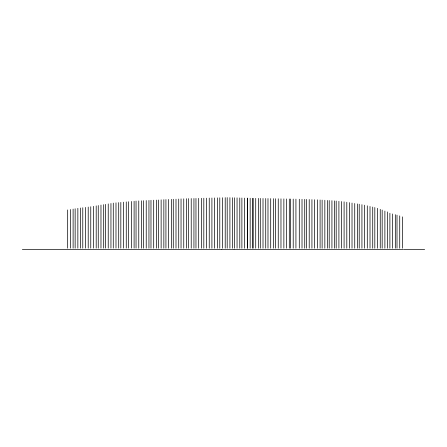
<?xml version="1.0" encoding="UTF-8"?>
<svg xmlns="http://www.w3.org/2000/svg" width="447" height="447" viewBox="0 0 447 447"><rect width="100%" height="100%" fill="white"/><g stroke="black" fill="none" stroke-linecap="round" stroke-linejoin="round"><path stroke-width="0.67" d="M22.35 249.415L221.628 249.415M221.779 249.415L233.932 249.415M234.122 249.415L403.278 249.415M403.887 249.415L424.65 249.415M402.44 216.856L402.44 248.197M399.724 215.856L399.724 248.197M397.009 215.102L397.009 248.197M395.321 214.661L395.321 248.197M392.606 213.94L392.606 248.197M389.89 213.225L389.89 248.197M387.599 211.895L387.599 248.197M384.884 211.018L384.884 248.197M382.168 210.034L382.168 248.197M380.246 209.313L380.246 248.197M377.531 208.285L377.531 248.197M374.815 207.475L374.815 248.197M372.725 207.022L372.725 248.197M370.01 206.419L370.01 248.197M367.294 205.799L367.294 248.197M364.651 205.145L364.651 248.197M361.936 204.653L361.936 248.197M359.22 204.201L359.22 248.197M357.449 203.899L357.449 248.197M354.734 203.469L354.734 248.197M352.018 203.022L352.018 248.197M349.52 202.603L349.52 248.197M346.805 202.206L346.805 248.197M344.089 201.826L344.089 248.197M341.62 201.524L341.62 248.197M338.904 201.295L338.904 248.197M336.189 201.016L336.189 248.197M334.647 200.887L334.647 248.197M331.931 200.642L331.931 248.197M329.216 200.491L329.216 248.197M327.556 200.418L327.556 248.197M324.84 200.245L324.84 248.197M322.125 200.083L322.125 248.197M320.091 199.96L320.091 248.197M317.376 199.803L317.376 248.197M314.66 199.708L314.66 248.197M311.933 199.602L311.933 248.197M309.218 199.502L309.218 248.197M306.502 199.396L306.502 248.197M304.731 199.334L304.731 248.197M302.016 199.278L302.016 248.197M299.294 199.211L299.294 248.197M295.931 199.116L295.931 248.197M293.215 199.06L293.215 248.197M290.5 199.01L290.5 248.197M289.31 198.982L289.31 248.197M286.588 198.926L286.588 248.197M283.873 198.87L283.873 248.197M280.973 198.809L280.973 248.197M278.257 198.759L278.257 248.197M275.542 198.703L275.542 248.197M273.424 198.647L273.424 248.197M270.703 198.58L270.703 248.197M267.988 198.529L267.988 248.197M265.725 198.49L265.725 248.197M263.009 198.446L263.009 248.197M260.294 198.401L260.294 248.197M258.433 198.373L258.433 248.197M255.718 198.328L255.718 248.197M253.002 198.284L253.002 248.197M252.879 198.278L252.879 248.197M250.164 198.233L250.164 248.197M247.448 198.155L247.448 248.197M247.325 198.155L247.325 248.197M244.604 198.082L244.604 248.197M241.888 197.993L241.888 248.197M239.771 197.926L239.771 248.197M237.055 197.848L237.055 248.197M234.34 197.764L234.34 248.197M232.624 197.714L232.624 248.197M229.909 197.635L229.909 248.197M227.193 197.585L227.193 248.197M225.215 197.641L225.215 248.197M222.5 197.719L222.5 248.197M219.784 197.786L219.784 248.197M217.348 197.848L217.348 248.197M214.633 197.92L214.633 248.197M211.912 197.999L211.912 248.197M209.246 198.066L209.246 248.197M206.531 198.144L206.531 248.197M203.81 198.205L203.81 248.208M201.401 198.267L201.401 248.197M198.686 198.339L198.686 248.197M195.97 198.412L195.97 248.197M193.937 198.468L193.937 248.197M191.221 198.524L191.221 248.197M188.505 198.591L188.505 248.197M186.472 198.68L186.472 248.197M183.756 198.803L183.756 248.197M181.041 198.87L181.041 248.208M178.716 199.038L178.716 248.197M176.001 199.161L176.001 248.197M173.285 199.261L173.285 248.197M171.369 199.334L171.369 248.197M168.653 199.435L168.653 248.197M165.938 199.535L165.938 248.197M163.848 199.641L163.848 248.197M161.132 199.826L161.132 248.197M158.411 199.982L158.411 248.197M156.411 200.066L156.411 248.197M153.695 200.172L153.695 248.197M150.98 200.284L150.98 248.197M148.946 200.39L148.946 248.197M146.23 200.53L146.23 248.197M143.515 200.664L143.515 248.197M141.481 200.764L141.481 248.197M138.766 200.893L138.766 248.197M136.044 201.021L136.044 248.124M134.1 201.223L134.1 248.124M131.384 201.463L131.384 248.124M128.669 201.698L128.669 248.124M126.261 201.899L126.261 248.124M123.545 202.139L123.545 248.13M120.83 202.385L120.83 248.13M118.706 202.575L118.706 248.13M115.991 202.815L115.991 248.13M113.275 203.083L113.275 248.13M110.951 203.463L110.951 248.13M108.235 203.905L108.235 248.13M105.52 204.34L105.52 248.135M103.693 204.631L103.693 248.135M100.972 205.056L100.972 248.135M98.256 205.508L98.256 248.135M96.194 205.86L96.194 248.135M93.479 206.307L93.479 248.135M90.763 206.71L90.763 248.141M88.21 207.039L88.21 248.141M85.494 207.38L85.494 248.146M82.779 207.71L82.779 248.146M80.572 207.972L80.572 248.152M77.856 208.302L77.856 248.152M75.141 208.743L75.141 248.158M73.107 209.073L73.107 248.158M70.391 209.503L70.391 248.158M67.676 209.922L67.676 248.163"/></g></svg>
